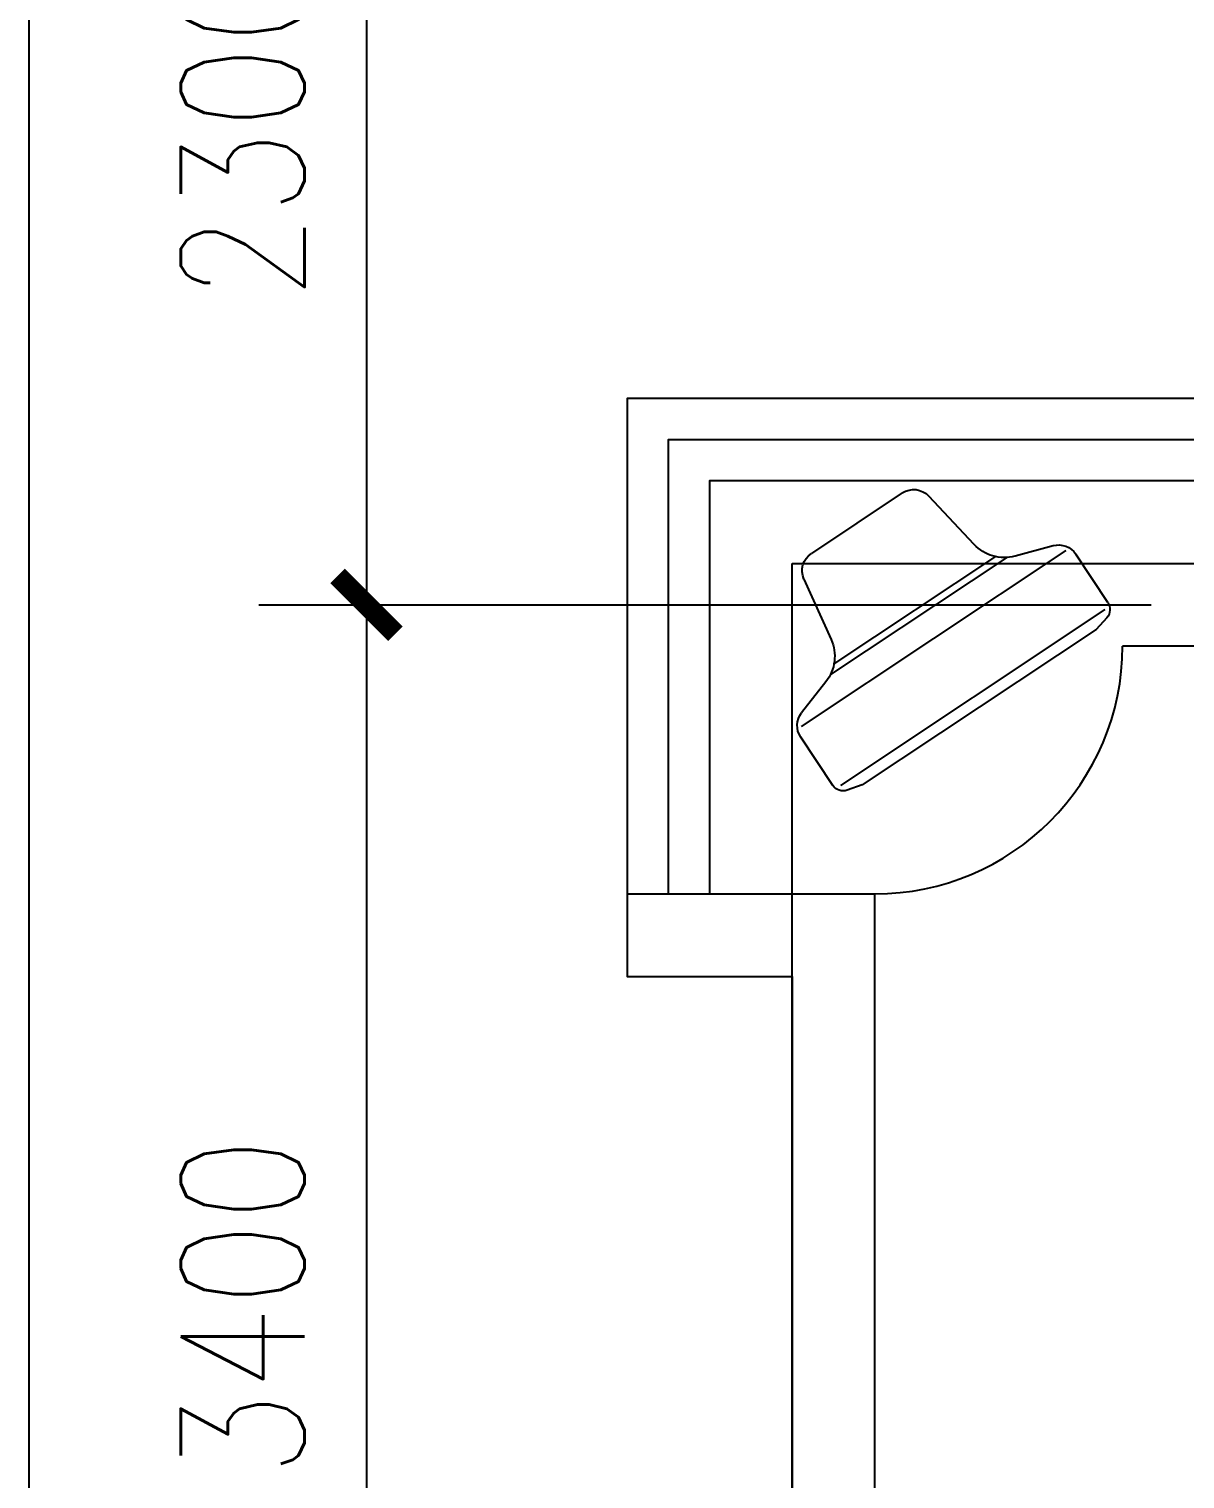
# Model space of a CAD drawing. Header units: millimetres. Extents: x 1143 to 39838, y 578 to 35727.
# Drawn here: x 2141 to 4941, y 26222 to 29734 of the extents above; entities that cross this region are included whole.
import ezdxf

# ---------------------------------------------------------------- set-up
doc = ezdxf.new("R2010")
doc.units = ezdxf.units.MM
for name, color, linetype in [('3', 7, 'Continuous'), ('4', 7, 'Continuous'), ('AXIS', 3, 'Continuous'), ('JJ', 8, 'Continuous'), ('PUB_WINDW', 7, 'Continuous'), ('WALL', 255, 'Continuous'), ('WINDOW', 2, 'Continuous')]:
    doc.layers.add(name, color=color, linetype=linetype)
doc.styles.add('DIM_FONT', font='SIMPLEX', dxfattribs={"width": 0.8})
doc.styles.get("Standard").update_dxf_attribs({"font": 'arial.ttf'})
doc.dimstyles.new('AXIS', dxfattribs={"dimtxt": 300, "dimasz": 1, "dimexe": 250, "dimexo": 300, "dimgap": 0.09, "dimtad": 1, "dimdec": 0, "dimzin": 0, "dimdsep": 46, "dimtxsty": 'DIM_FONT', "dimblk": '_DIMX', "dimcen": 0.09, "dimse1": 1, "dimse2": 1, "dimclrt": 7, "dimadec": 0, "dimazin": 0, "dimtfac": 1, "dimtdec": 0, "dimtix": 1, "dimtmove": 2, "dimatfit": 3, "dimldrblk": '_DIMX', "dimfxl": 1, "dimtolj": 1, "dimtzin": 0, "dimarcsym": 0})

# ---------------------------------------------------------------- blocks, each defined once
blk = doc.blocks.new('_DIMX')
at = {"const_width": 50}
blk.add_lwpolyline([(-70, -70), (70, 70)], dxfattribs=at)
blk = doc.blocks.new('*D63')
at = {"color": 0, "linetype": 'ByBlock', "transparency": 16777216}
blk.add_line((602837.9, 387459.4), (602837.9, 385161.4), dxfattribs=at)
at = {"layer": 'DEFPOINTS', "color": 0, "linetype": 'ByBlock', "transparency": 16777216}
for p in [(604737.9, 387460.4), (602837.9, 385160.4), (604737.9, 385160.4)]:
    blk.add_point(p, dxfattribs=at)
at = {"color": 0, "linetype": 'ByBlock', "transparency": 16777216}
for p, rotation in [((602837.9, 387460.4), 90), ((602837.9, 385160.4), 270)]:
    blk.add_blockref('_DIMX', p, dxfattribs=dict(at, rotation=rotation))
at = {"color": 7, "linetype": 'ByBlock', "transparency": 16777216, "insert": (602537.9, 386310.4), "char_height": 300, "attachment_point": 5, "rotation": 90, "style": 'DIM_FONT'}
blk.add_mtext('\\A1;2300', dxfattribs=at)
blk = doc.blocks.new('*D64')
at = {"color": 0, "linetype": 'ByBlock', "transparency": 16777216}
blk.add_line((602837.9, 385159.4), (602837.9, 381761.4), dxfattribs=at)
at = {"layer": 'DEFPOINTS', "color": 0, "linetype": 'ByBlock', "transparency": 16777216}
for p in [(604737.9, 385160.4), (602837.9, 381760.4), (604737.9, 381760.4)]:
    blk.add_point(p, dxfattribs=at)
at = {"color": 0, "linetype": 'ByBlock', "transparency": 16777216}
for p, rotation in [((602837.9, 385160.4), 90), ((602837.9, 381760.4), 270)]:
    blk.add_blockref('_DIMX', p, dxfattribs=dict(at, rotation=rotation))
at = {"color": 7, "linetype": 'ByBlock', "transparency": 16777216, "insert": (602537.9, 383460.4), "char_height": 300, "attachment_point": 5, "rotation": 90, "style": 'DIM_FONT'}
blk.add_mtext('\\A1;3400', dxfattribs=at)
blk = doc.blocks.new('A$C3F760557')
at = {"layer": '4'}
for p, q in [((267.8, 535), (532.2, 535)), ((192.1, 335.1), (218.5, 493.2)), ((581.5, 493.2), (607.9, 335.1)), ((165.1, 281.8), (634.9, 281.8)), ((34.2, 226.4), (125.1, 256.7)), ((143.5, 265), (656.5, 265)), ((674.9, 256.7), (765.8, 226.4)), ((0, 38.4), (0, 179)), ((15.3, 199.6), (784.7, 199.6)), ((800, 38.4), (800, 179)), ((15.3, 28.4), (784.7, 28.4)), ((22.7, 9.3), (60, 0)), ((60, 0), (740, 0)), ((740, 0), (777.3, 9.3))]:
    blk.add_line(p, q, dxfattribs=at)
for centre, radius, start, end in [((267.8, 485), 50, 90, 170.5377), ((532.2, 485), 50, 9.4623, 90), ((93.5, 351.6), 100, 288.4349, 350.5377), ((706.5, 351.6), 100, 189.4623, 251.5651), ((50, 179), 50, 108.4349, 180), ((750, 179), 50, 0, 71.5651), ((30, 38.4), 30, 180, 255.9638), ((770, 38.4), 30, 284.0362, 0)]:
    blk.add_arc(centre, radius, start, end, dxfattribs=at)
blk = doc.blocks.new('*D78')
at = {"color": 0, "linetype": 'ByBlock', "transparency": 16777216}
blk.add_line((602020.5, 387459.4), (602020.5, 363161.4), dxfattribs=at)
at = {"layer": 'DEFPOINTS', "color": 0, "linetype": 'ByBlock', "transparency": 16777216}
for p in [(603920.5, 387460.4), (602020.5, 363160.4), (603920.5, 363160.4)]:
    blk.add_point(p, dxfattribs=at)
at = {"color": 0, "linetype": 'ByBlock', "transparency": 16777216}
for p, rotation in [((602020.5, 387460.4), 90), ((602020.5, 363160.4), 270)]:
    blk.add_blockref('_DIMX', p, dxfattribs=dict(at, rotation=rotation))
at = {"color": 7, "linetype": 'ByBlock', "transparency": 16777216, "insert": (601720.5, 375310.4), "char_height": 300, "attachment_point": 5, "rotation": 90, "style": 'DIM_FONT'}
blk.add_mtext('\\A1;24300', dxfattribs=at)
blk = doc.blocks.new('1T4F81聚福元')
at = {"layer": '3'}
blk.add_line((-18400, -1200), (-20400, -1200), dxfattribs=at)
blk.add_arc((-21000, -1200), 600, 270, 0, dxfattribs=at)
at = {"layer": 'AXIS'}
blk.add_line((-22491.3, -1100), (-20330.9, -1100), dxfattribs=at)
at = {"layer": 'WALL'}
for p, q in [((-21600, -1800), (-21600, -2000)), ((-21600, -1800), (-21000, -1800)), ((-21000, -4400), (-21000, -1800)), ((-21600, -2000), (-21200, -2000)), ((-21200, -4400), (-21200, -2000))]:
    blk.add_line(p, q, dxfattribs=at)
at = {"layer": 'WINDOW'}
for points in [[(-10400, -1000), (-18300, -1000), (-18300, -600), (-21600, -600), (-21600, -2000), (-21200, -2000), (-21200, -7000), (-20750, -7000), (-20700, -8950), (-20300, -8950), (-20300, -10000), (-13258, -10000), (-13258, -13400)], [(-18400, -600), (-21600, -600), (-21600, -1800)], [(-18400, -700), (-21500, -700), (-21500, -1800)], [(-18400, -800), (-21400, -800), (-21400, -1800)]]:
    blk.add_lwpolyline(points, dxfattribs=at)
blk.add_lwpolyline([(-21200, -1000), (-10300, -1000), (-10300, -7500), (-7600, -7500), (-7600, -9600), (-8500, -9600), (-8500, -11600), (-13258, -11600), (-13258, -11500), (-11742, -11500), (-11742, -9700), (-14400, -9700), (-14400, -10000), (-20300, -10000), (-20300, -7000), (-21200, -7000)], close=True, dxfattribs=at)
at = {"layer": 'JJ', "xscale": -1, "rotation": 33.61565752963929}
blk.add_blockref('A$C3F760557', (-20414.1, -1126.3), dxfattribs=at)
at = {"style": 'DIM_FONT', "oblique": -180, "text_generation_flag": 4, "width": 0.8, "flags": 9}
for tag, p, rotation in [('XSIZE', (1326.3, -15051.1), 135), ('YSIZE', (1326.3, -15051.1), 135), ('XSIZE', (3900.1, -18100), 45), ('YSIZE', (3900.1, -18100), 45)]:
    blk.add_attdef(tag, p, '', height=0.5, rotation=rotation, dxfattribs=at)
at = {"layer": 'JJ', "oblique": -180, "text_generation_flag": 4, "width": 0.8, "flags": 9}
for p in [(1764.7, -14093.6), (2339, -19893.8)]:
    blk.add_attdef('XSIZE', p, '', height=0.441, dxfattribs=at)
blk.add_attdef('XSIZE', (-13521.8, -18540), '', height=0.441, rotation=90, dxfattribs=at)
at = {"layer": 'AXIS'}
for p1, p2, picture, middle in [((-21148.3, 1200), (-21148.3, -23100), '*D78', (-23348.3, -10950)), ((-20330.9, 1200), (-20330.9, -1100), '*D63', (-22530.9, 50))]:
    dim = blk.add_aligned_dim(p1=p1, p2=p2, distance=-1900, dimstyle='AXIS', dxfattribs=at)
    dim.commit()
    dim.dimension.update_dxf_attribs({"geometry": picture, "text_midpoint": middle, "insert": (-625068.8, -386260.4)})
dim = blk.add_linear_dim(base=(-22230.9, -4500), p1=(-20330.9, -1100), p2=(-20330.9, -4500), angle=90, dimstyle='AXIS', dxfattribs=at)
dim.commit()
dim.dimension.update_dxf_attribs({"geometry": '*D64', "text_midpoint": (-22530.9, -2800), "insert": (-625068.8, -386260.4)})

msp = doc.modelspace()

# ---------------------------------------------------------------- block references
at = {"layer": 'PUB_WINDW'}
msp.add_blockref('1T4F81聚福元', (25189.3, 29439.1), dxfattribs=at)

doc.saveas('drawing.dxf')
